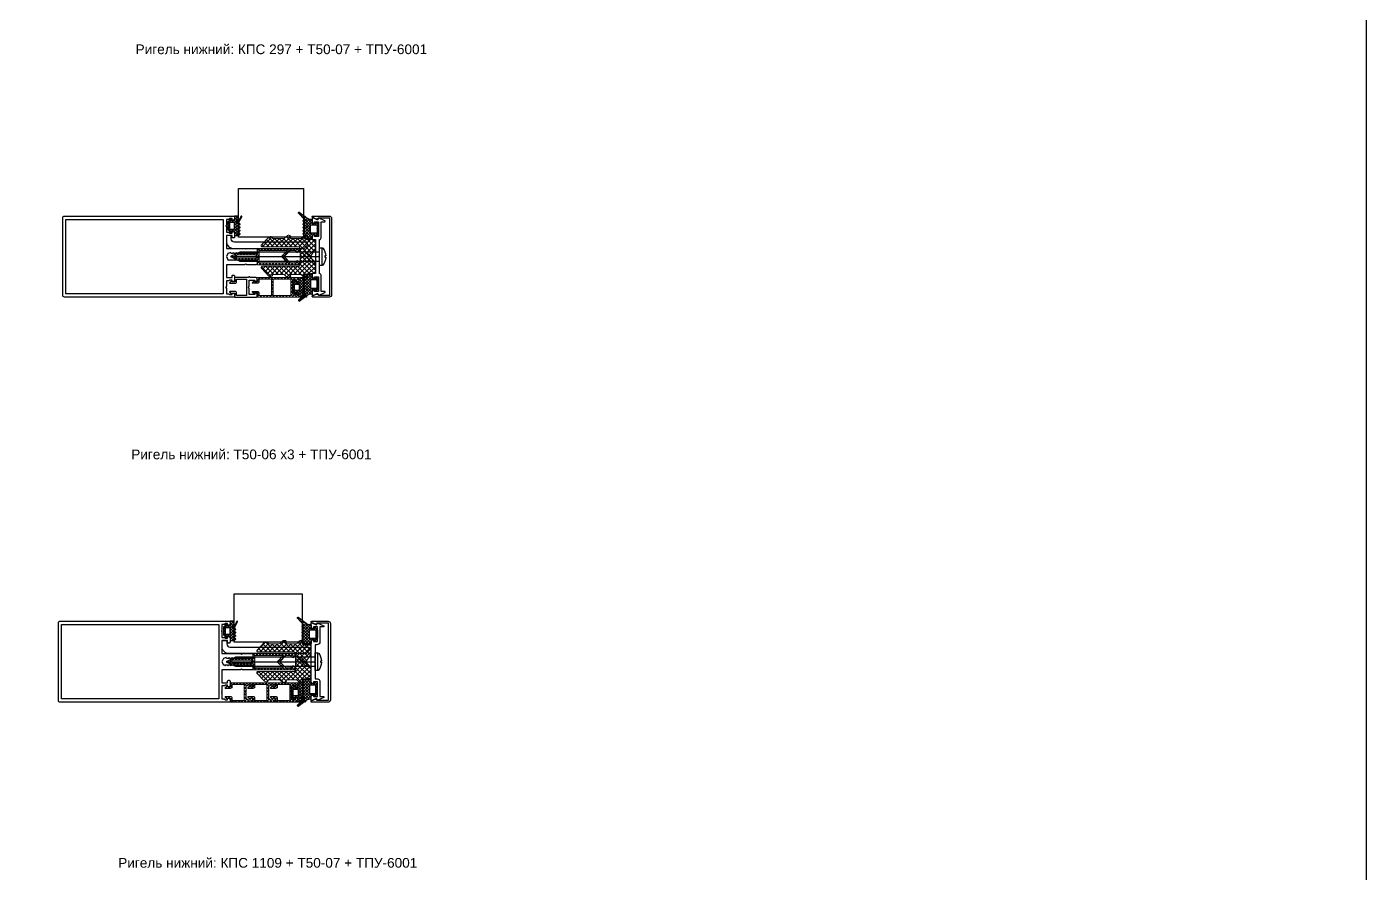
# Model space of a CAD drawing. Header units: millimetres. Extents: x 1744 to 18744, y -2272 to 2782.
# Drawn here: x 7977 to 8804, y -554 to -31 of the extents above; entities that cross this region are included whole.
import ezdxf

# ---------------------------------------------------------------- set-up
doc = ezdxf.new("R2010")
doc.units = ezdxf.units.MM
doc.layers.add('Steklopaket', color=5, linetype='Continuous')
doc.layers.add('подписи', color=7, linetype='Continuous')
doc.layers.add('Уплотнители', color=1, linetype='Continuous', lineweight=20)
doc.layers.add('Штриховка', color=1, linetype='Continuous', lineweight=5)
doc.styles.get("Standard").update_dxf_attribs({"font": 'arial.ttf'})

# ---------------------------------------------------------------- blocks, each defined once
blk = doc.blocks.new('КП45550')
at = {"color": 217, "true_color": 0x93278f}
blk.add_lwpolyline([(-5, 6.38, -0.198912), (-4.91, 6.59), (-4.5, 7), (-4.91, 7.41, -0.198912), (-5, 7.62), (-5, 19), (-13, 19), (-13, 15.5), (-12, 15.5, -0.414214), (-11.5, 15), (-11.5, 14.5, -0.414214), (-12, 14), (-14.43, 14, -0.116434), (-14.56, 14.03), (-15.33, 14.42, -0.284079), (-15.5, 14.69), (-15.5, 15.2, -0.414214), (-15.2, 15.5), (-14.5, 15.5), (-14.5, 17), (-14.91, 17.41, -0.198912), (-15, 17.62), (-15, 19), (-18.56, 19, -0.284079), (-18.83, 19.17), (-19, 19.5), (-19.17, 19.17, -0.284079), (-19.44, 19), (-23, 19), (-23, 17.62, -0.198912), (-23.09, 17.41), (-23.5, 17), (-23.5, 15.5), (-22.8, 15.5, -0.414214), (-22.5, 15.2), (-22.5, 14.69, -0.284079), (-22.67, 14.42), (-23.44, 14.03, -0.116434), (-23.57, 14), (-24.5, 14, -0.414214), (-25, 14.5), (-25, 119, -0.414214), (-24, 120), (24, 120, -0.414214), (25, 119), (25, 14.5, -0.414214), (24.5, 14), (23.57, 14, -0.116434), (23.44, 14.03), (22.67, 14.42, -0.284079), (22.5, 14.69), (22.5, 15.2, -0.414214), (22.8, 15.5), (23.5, 15.5), (23.5, 17), (23.09, 17.41, -0.198912), (23, 17.62), (23, 19), (19.44, 19, -0.284079), (19.17, 19.17), (19, 19.5), (18.83, 19.17, -0.284079), (18.56, 19), (15, 19), (15, 17.62, -0.198912), (14.91, 17.41), (14.5, 17), (14.5, 15.5), (15.2, 15.5, -0.414214), (15.5, 15.2), (15.5, 14.69, -0.284079), (15.33, 14.42), (14.56, 14.03, -0.116434), (14.43, 14), (12, 14, -0.414214), (11.5, 14.5), (11.5, 15, -0.414214), (12, 15.5), (13, 15.5), (13, 19), (5, 19), (5, 7.62, -0.198912), (4.91, 7.41), (4.5, 7), (4.91, 6.59, -0.198912), (5, 6.38), (5, 0.5, -0.414214), (4.5, 0), (3.12, 0, -0.198912), (2.91, 0.09), (2.09, 0.91, -0.198912), (2, 1.12), (2, 1.46, -0.284079), (2.17, 1.73), (2.5, 1.9), (2.17, 2.07, -0.284079), (2, 2.34), (2, 3.26, -0.284079), (2.17, 3.53), (2.5, 3.7), (2.17, 3.87, -0.284079), (2, 4.14), (2, 5.06, -0.284079), (2.17, 5.33), (2.5, 5.5), (2.17, 5.67, -0.284079), (2, 5.94), (2, 6.86, -0.284079), (2.17, 7.13), (2.5, 7.3), (2.17, 7.47, -0.284079), (2, 7.74), (2, 8.66, -0.284079), (2.17, 8.93), (2.5, 9.1), (2.17, 9.27, -0.284079), (2, 9.54), (2, 10.46, -0.284079), (2.17, 10.73), (2.5, 10.9), (2.17, 11.07, -0.284079), (2, 11.34), (2, 12.26, -0.284079), (2.17, 12.53), (2.5, 12.7), (2.17, 12.87, -0.284079), (2, 13.14), (2, 14.06, -0.284079), (2.17, 14.33), (2.5, 14.5), (2.17, 14.67, -0.284079), (2, 14.94), (2, 15.86, -0.284079), (2.17, 16.13), (2.5, 16.3), (2, 18), (0, 19), (-2, 18), (-2, 17.64, -0.284079), (-2.17, 17.37), (-2.5, 17.2), (-2.17, 17.03, -0.284079), (-2, 16.76), (-2, 15.84, -0.284079), (-2.17, 15.57), (-2.5, 15.4), (-2.17, 15.23, -0.284079), (-2, 14.96), (-2, 14.04, -0.284079), (-2.17, 13.77), (-2.5, 13.6), (-2.17, 13.43, -0.284079), (-2, 13.16), (-2, 12.24, -0.284079), (-2.17, 11.97), (-2.5, 11.8), (-2.17, 11.63, -0.284079), (-2, 11.36), (-2, 10.44, -0.284079), (-2.17, 10.17), (-2.5, 10), (-2.17, 9.83, -0.284079), (-2, 9.56), (-2, 8.64, -0.284079), (-2.17, 8.37), (-2.5, 8.2), (-2.17, 8.03, -0.284079), (-2, 7.76), (-2, 6.84, -0.284079), (-2.17, 6.57), (-2.5, 6.4), (-2.17, 6.23, -0.284079), (-2, 5.96), (-2, 5.04, -0.284079), (-2.17, 4.77), (-2.5, 4.6), (-2.17, 4.43, -0.284079), (-2, 4.16), (-2, 3.24, -0.284079), (-2.17, 2.97), (-2.5, 2.8), (-2.17, 2.63, -0.284079), (-2, 2.36), (-2, 1.12, -0.198912), (-2.09, 0.91), (-2.91, 0.09, -0.198912), (-3.12, 0), (-4.5, 0, -0.414214), (-5, 0.5)], format="xyb", close=True, dxfattribs=at)
blk.add_lwpolyline([(23, 21), (-23, 21), (-23, 118), (23, 118)], close=True, dxfattribs=at)
blk = doc.blocks.new('ТПУ-6001')
at = {"true_color": 0xafd9aa}
h = blk.add_hatch(dxfattribs=at)
h.set_pattern_fill('ANSI37', color=9, scale=10, angle=180, style=0)
h.set_pattern_definition([(225, (-3851.2058, 2316.4733), (0.88388348, -0.88388348), []), (315, (-3851.2058, 2316.4733), (0.88388348, 0.88388348), [])])
edge = h.paths.add_edge_path(flags=16)
edge.add_line((1.75, -1), (-1.75, -1))
edge.add_arc((-1.75, -1.25), 0.25, 90, 180)
edge.add_line((-2, -1.25), (-2, -3.75))
edge.add_arc((-1.75, -3.75), 0.25, 180, 270)
edge.add_line((-1.75, -4), (1.75, -4))
edge.add_arc((1.75, -3.75), 0.25, 270, 360)
edge.add_line((2, -3.75), (2, -1.25))
edge.add_arc((1.75, -1.25), 0.25, 0, 90)
edge = h.paths.add_edge_path()
edge.add_line((2.37, -5.66), (4.04, -6.57))
edge.add_arc((4.16, -6.35), 0.25, 241.51963, 270)
edge.add_line((4.16, -6.6), (5.75, -6.6))
edge.add_arc((5.75, -6.35), 0.25, 270, 360)
edge.add_line((6, -6.35), (6, -4.25))
edge.add_arc((5.75, -4.25), 0.25, 0, 90)
edge.add_line((5.75, -4), (3.25, -4))
edge.add_arc((3.25, -3.75), 0.25, 180, 270, ccw=False)
edge.add_line((3, -3.75), (3, -2.25))
edge.add_arc((3.25, -2.25), 0.25, 90, 180, ccw=False)
edge.add_line((3.25, -2), (3.9, -2))
edge.add_arc((3.9, -1.75), 0.25, 270, 405.06464)
edge.add_line((4.08, -1.57), (2.57, -0.07))
edge.add_arc((2.4, -0.25), 0.25, 45.06464, 90)
edge.add_line((2.4, 0), (-2.4, 0))
edge.add_arc((-2.4, -0.25), 0.25, 90, 134.93536)
edge.add_line((-2.57, -0.07), (-4.08, -1.57))
edge.add_arc((-3.9, -1.75), 0.25, 134.93536, 270)
edge.add_line((-3.9, -2), (-3.25, -2))
edge.add_arc((-3.25, -2.25), 0.25, 0, 90, ccw=False)
edge.add_line((-3, -2.25), (-3, -3.75))
edge.add_arc((-3.25, -3.75), 0.25, -90, 0, ccw=False)
edge.add_line((-3.25, -4), (-5.75, -4))
edge.add_arc((-5.75, -4.25), 0.25, 90, 180)
edge.add_line((-6, -4.25), (-6, -6.5))
edge.add_arc((-5.75, -6.5), 0.25, 180, 225)
edge.add_line((-5.93, -6.67), (-5.18, -7.42))
edge.add_arc((-5, -7.25), 0.25, 225, 315)
edge.add_line((-4.82, -7.42), (-4.18, -6.78))
edge.add_arc((-4, -6.95), 0.25, 45, 135, ccw=False)
edge.add_line((-3.82, -6.78), (-3.18, -7.42))
edge.add_arc((-3, -7.25), 0.25, 225, 315)
edge.add_line((-2.82, -7.42), (-2.18, -6.78))
edge.add_arc((-2, -6.95), 0.25, 45, 135, ccw=False)
edge.add_line((-1.82, -6.78), (-1.18, -7.42))
edge.add_arc((-1, -7.25), 0.25, 225, 315)
edge.add_line((-0.82, -7.42), (-0.18, -6.78))
edge.add_arc((0, -6.95), 0.25, 45, 135, ccw=False)
edge.add_line((0.18, -6.78), (0.82, -7.42))
edge.add_arc((1, -7.25), 0.25, 225, 315)
edge.add_line((1.18, -7.42), (1.87, -6.73))
edge.add_arc((2.04, -6.91), 0.25, 61.51963, 135, ccw=False)
edge.add_line((2.16, -6.69), (5.63, -8.57))
edge.add_arc((5.75, -8.35), 0.25, 241.51963, 421.51963)
edge.add_line((5.87, -8.13), (2.13, -6.1))
edge.add_arc((2.25, -5.88), 0.25, 61.51963, 241.51963, ccw=False)
at = {"color": 9, "true_color": 0xafd9aa}
for points in [[(2.37, -5.66), (4.04, -6.57, 0.124913), (4.16, -6.6), (5.75, -6.6, 0.414214), (6, -6.35), (6, -4.25, 0.414214), (5.75, -4), (3.25, -4, -0.414214), (3, -3.75), (3, -2.25, -0.414214), (3.25, -2), (3.9, -2, 0.668587), (4.08, -1.57), (2.57, -0.07, 0.198619), (2.4, 0), (-2.4, 0, 0.198619), (-2.57, -0.07), (-4.08, -1.57, 0.668587), (-3.9, -2), (-3.25, -2, -0.414214), (-3, -2.25), (-3, -3.75, -0.414214), (-3.25, -4), (-5.75, -4, 0.414214), (-6, -4.25), (-6, -6.5, 0.198912), (-5.93, -6.67), (-5.18, -7.42, 0.414214), (-4.82, -7.42), (-4.18, -6.78, -0.414214), (-3.82, -6.78), (-3.18, -7.42, 0.414214), (-2.82, -7.42), (-2.18, -6.78, -0.414214), (-1.82, -6.78), (-1.18, -7.42, 0.414214), (-0.82, -7.42), (-0.18, -6.78, -0.414214), (0.18, -6.78), (0.82, -7.42, 0.414214), (1.18, -7.42), (1.87, -6.73, -0.332076), (2.16, -6.69), (5.63, -8.57, 1), (5.87, -8.13), (2.13, -6.1, -1)], [(1.75, -1), (-1.75, -1, 0.414214), (-2, -1.25), (-2, -3.75, 0.414214), (-1.75, -4), (1.75, -4, 0.414214), (2, -3.75), (2, -1.25, 0.414214)]]:
    blk.add_lwpolyline(points, format="xyb", close=True, dxfattribs=at)
blk = doc.blocks.new('КПС 917')
blk.add_lwpolyline([(10.5, 1.08), (0.62, 1.08, 0.198912), (0.41, 0.99), (0, 0.58), (-0.41, 0.99, 0.198912), (-0.62, 1.08), (-10.5, 1.08, 0.414214), (-11.5, 2.08), (-21.5, 2.08), (-21.5, 4.28, 0.414214), (-21.8, 4.58), (-21.83, 4.58, 0.291473), (-22.1, 4.41), (-23.77, 0.83, 0.414214), (-23.63, 0.43), (-22.87, 0.08, -0.414214), (-22.73, -0.32), (-23.97, -2.99, 0.548619), (-23.7, -3.42), (-21.57, -3.42, 0.116434), (-21.44, -3.39), (-20.67, -3, 0.284079), (-20.5, -2.73), (-20.5, -2.22, 0.414214), (-20.8, -1.92), (-21.5, -1.92), (-21.5, 0.58), (-12.5, 0.58), (-12.5, -1.92), (-13.2, -1.92, 0.414214), (-13.5, -2.22), (-13.5, -2.73, 0.284079), (-13.33, -3), (-12.56, -3.39, 0.116434), (-12.43, -3.42), (-11, -3.42, 0.414214), (-10.5, -2.92), (-10.5, -1.42), (10.5, -1.42), (10.5, -2.92, 0.414214), (11, -3.42), (12.43, -3.42, 0.116434), (12.56, -3.39), (13.33, -3, 0.284079), (13.5, -2.73), (13.5, -2.22, 0.414214), (13.2, -1.92), (12.5, -1.92), (12.5, 0.58), (21.5, 0.58), (21.5, -1.92), (20.8, -1.92, 0.414214), (20.5, -2.22), (20.5, -2.73, 0.284079), (20.67, -3), (21.44, -3.39, 0.116434), (21.57, -3.42), (23.7, -3.42, 0.548619), (23.97, -2.99), (22.73, -0.32, -0.414214), (22.87, 0.08), (23.63, 0.43, 0.414214), (23.77, 0.83), (22.1, 4.41, 0.291473), (21.83, 4.58), (21.8, 4.58, 0.414214), (21.5, 4.28), (21.5, 2.08), (11.5, 2.08, 0.414214)], format="xyb", close=True)
blk = doc.blocks.new('ТПУ-007ММ')
at = {"true_color": 0xafd9aa}
h = blk.add_hatch(dxfattribs=at)
h.set_pattern_fill('ANSI37', color=9, scale=10, angle=180, style=0)
h.set_pattern_definition([(225, (-3851.0623, 2334.4012), (0.88388348, -0.88388348), []), (315, (-3851.0623, 2334.4012), (0.88388348, 0.88388348), [])])
edge = h.paths.add_edge_path(flags=16)
edge.add_line((2.1, -1), (-2.1, -1))
edge.add_arc((-2.1, -1.5), 0.5, 90, 180)
edge.add_line((-2.6, -1.5), (-2.6, -4.5))
edge.add_arc((-2.1, -4.5), 0.5, 180, 270)
edge.add_line((-2.1, -5), (2.1, -5))
edge.add_arc((2.1, -4.5), 0.5, 270, 360)
edge.add_line((2.6, -4.5), (2.6, -1.5))
edge.add_arc((2.1, -1.5), 0.5, 0, 90)
edge = h.paths.add_edge_path()
edge.add_arc((-3.85, -2.25), 0.25, 0, 90, ccw=False)
edge.add_line((-3.6, -2.25), (-3.6, -3.75))
edge.add_arc((-3.85, -3.75), 0.25, -90, 0, ccw=False)
edge.add_line((-3.85, -4), (-5.75, -4))
edge.add_arc((-5.75, -4.25), 0.25, 90, 180)
edge.add_line((-6, -4.25), (-6, -8.62))
edge.add_arc((-5.8, -8.62), 0.2, 180, 225)
edge.add_line((-5.94, -8.76), (-5.18, -9.53))
edge.add_arc((-5, -9.35), 0.25, 225, 315)
edge.add_line((-4.82, -9.53), (-4.18, -8.88))
edge.add_arc((-4, -9.06), 0.25, 45, 135, ccw=False)
edge.add_line((-3.82, -8.88), (-3.18, -9.53))
edge.add_arc((-3, -9.35), 0.25, 225, 315)
edge.add_line((-2.82, -9.53), (-2.18, -8.88))
edge.add_arc((-2, -9.06), 0.25, 45, 135, ccw=False)
edge.add_line((-1.82, -8.88), (-1.18, -9.53))
edge.add_arc((-1, -9.35), 0.25, 225, 315)
edge.add_line((-0.82, -9.53), (-0.18, -8.88))
edge.add_arc((0, -9.06), 0.25, 45, 135, ccw=False)
edge.add_line((0.18, -8.88), (0.82, -9.53))
edge.add_arc((1, -9.35), 0.25, 225, 315)
edge.add_line((1.18, -9.53), (1.82, -8.88))
edge.add_arc((2, -9.06), 0.25, 45, 135, ccw=False)
edge.add_line((2.18, -8.88), (2.82, -9.53))
edge.add_arc((3, -9.35), 0.25, 225, 315)
edge.add_line((3.18, -9.53), (3.82, -8.88))
edge.add_arc((4, -9.06), 0.25, 45, 135, ccw=False)
edge.add_line((4.18, -8.88), (4.82, -9.53))
edge.add_arc((5, -9.35), 0.25, 225, 315)
edge.add_line((5.18, -9.53), (5.82, -8.88))
edge.add_arc((6, -9.06), 0.25, 45, 135, ccw=False)
edge.add_line((6.18, -8.88), (9.82, -12.42))
edge.add_arc((10, -12.25), 0.25, 225, 315)
edge.add_line((10.18, -12.42), (10.39, -12.21))
edge.add_arc((10.21, -12.04), 0.25, 315, 380.22486)
edge.add_line((10.44, -11.95), (6.8, -7.06))
edge.add_arc((10, -4.67), 4, 180, 216.76049, ccw=False)
edge.add_line((6, -4.67), (6, -4.3))
edge.add_arc((5.7, -4.3), 0.3, 360, 450)
edge.add_line((5.7, -4), (3.85, -4))
edge.add_arc((3.85, -3.75), 0.25, 180, 270, ccw=False)
edge.add_line((3.6, -3.75), (3.6, -2.25))
edge.add_arc((3.85, -2.25), 0.25, 90, 180, ccw=False)
edge.add_line((3.85, -2), (4.1, -2))
edge.add_arc((4.1, -1.75), 0.25, 270, 405.06464)
edge.add_line((4.28, -1.57), (2.57, -0.07))
edge.add_arc((2.4, -0.25), 0.25, 45.06464, 90)
edge.add_line((2.4, 0), (-2.4, 0))
edge.add_arc((-2.4, -0.25), 0.25, 90, 134.93536)
edge.add_line((-2.57, -0.07), (-4.28, -1.57))
edge.add_arc((-4.1, -1.75), 0.25, 134.93536, 270)
edge.add_line((-4.1, -2), (-3.85, -2))
at = {"color": 9, "true_color": 0xafd9aa}
for points in [[(-3.85, -2, -0.414214), (-3.6, -2.25), (-3.6, -3.75, -0.414214), (-3.85, -4), (-5.75, -4, 0.414214), (-6, -4.25), (-6, -8.62, 0.198912), (-5.94, -8.76), (-5.18, -9.53, 0.414214), (-4.82, -9.53), (-4.18, -8.88, -0.414214), (-3.82, -8.88), (-3.18, -9.53, 0.414214), (-2.82, -9.53), (-2.18, -8.88, -0.414214), (-1.82, -8.88), (-1.18, -9.53, 0.414214), (-0.82, -9.53), (-0.18, -8.88, -0.414214), (0.18, -8.88), (0.82, -9.53, 0.414214), (1.18, -9.53), (1.82, -8.88, -0.414214), (2.18, -8.88), (2.82, -9.53, 0.414214), (3.18, -9.53), (3.82, -8.88, -0.414214), (4.18, -8.88), (4.82, -9.53, 0.414214), (5.18, -9.53), (5.82, -8.88, -0.414214), (6.18, -8.88), (9.82, -12.42, 0.414214), (10.18, -12.42), (10.39, -12.21, 0.292538), (10.44, -11.95), (6.8, -7.06, -0.161788), (6, -4.67), (6, -4.3, 0.414214), (5.7, -4), (3.85, -4, -0.414214), (3.6, -3.75), (3.6, -2.25, -0.414214), (3.85, -2), (4.1, -2, 0.668587), (4.28, -1.57), (2.57, -0.07, 0.198619), (2.4, 0), (-2.4, 0, 0.198619), (-2.57, -0.07), (-4.28, -1.57, 0.668587), (-4.1, -2)], [(2.1, -1), (-2.1, -1, 0.414214), (-2.6, -1.5), (-2.6, -4.5, 0.414214), (-2.1, -5), (2.1, -5, 0.414214), (2.6, -4.5), (2.6, -1.5, 0.414214)]]:
    blk.add_lwpolyline(points, format="xyb", close=True, dxfattribs=at)
blk = doc.blocks.new('КП45309')
at = {"color": 0}
blk.add_lwpolyline([(-23.5, 2.52), (23.5, 2.52, -0.414214), (25, 1.02), (25, -9.08, -0.802585), (24.24, -9.24), (23.17, -6.95, -0.401559), (23.48, -6.03, 0.279739), (23.8, -5.5), (23.8, 1.32), (-23.8, 1.32), (-23.8, -5.5, 0.279739), (-23.48, -6.03, -0.401559), (-23.17, -6.95), (-24.24, -9.24, -0.802585), (-25, -9.08), (-25, 1.02, -0.414214)], format="xyb", close=True, dxfattribs=at)
blk = doc.blocks.new('ВС 5.5х55 А2 DIN7981')
for p, q in [((0, 0), (0, -55)), ((-5.4, -56.69), (5.4, -56.69))]:
    blk.add_line(p, q)
for points in [[(2.75, -55), (2.75, -5.9), (0, 0), (-2.75, -5.9), (-2.75, -55)], [(-2.75, -51.67), (2.75, -46.17), (2.75, -43.88), (-2.75, -49.38)]]:
    blk.add_lwpolyline(points, close=True)
blk.add_lwpolyline([(-0.39, -58.94, -0.161849), (-5.22, -57.08, -0.223888), (-5.4, -56.69), (-5.4, -55), (5.4, -55), (5.4, -56.69, -0.223888), (5.22, -57.08, -0.161849), (0.39, -58.94), (0.39, -58.24), (-0.39, -58.24)], format="xyb", close=True)
blk = doc.blocks.new('Т50-02')
at = {"layer": 'Штриховка', "lineweight": 5}
h = blk.add_hatch(dxfattribs=at)
h.set_pattern_fill('ANSI37', color=256, scale=11.2, angle=90, style=0)
h.set_pattern_definition([(135, (-7168.1142, 4009.3535), (-0.9899495, -0.9899495), []), (225, (-7168.1142, 4009.3535), (0.9899495, -0.9899495), [])])
h.paths.add_polyline_path([(-13.2, -0.7), (-12.5, 0), (-13.2, 0.7), (-13.2, 3.8), (-30.8, 3.8), (-27, 0), (-30.8, -3.8), (-13.2, -3.8)], flags=16)
edge = h.paths.add_edge_path()
edge.add_line((-12, -4.7), (-12, -2.25))
edge.add_arc((-11.75, -2.25), 0.25, 90, 180, ccw=False)
edge.add_line((-11.75, -2), (-5.2, -2))
edge.add_arc((-5, -1.85), 0.25, 216.8699, 323.1301)
edge.add_line((-4.8, -2), (0, -2))
edge.add_arc((0, 0), 2, 270, 450)
edge.add_line((0, 2), (-4.8, 2))
edge.add_arc((-5, 1.85), 0.25, 36.8699, 143.1301)
edge.add_line((-5.2, 2), (-11.75, 2))
edge.add_arc((-11.75, 2.25), 0.25, 180, 270, ccw=False)
edge.add_line((-12, 2.25), (-12, 4.7))
edge.add_arc((-12.3, 4.7), 0.3, 0, 90)
edge.add_line((-12.3, 5), (-37.7, 5))
edge.add_arc((-37.7, 4.7), 0.3, 90, 180)
edge.add_line((-38, 4.7), (-38, 3.75))
edge.add_arc((-36.75, 3.75), 1.25, 180, 350.7182)
edge.add_arc((-35.22, 3.5), 0.3, 90, 170.7182, ccw=False)
edge.add_line((-35.22, 3.8), (-32.5, 3.8))
edge.add_line((-32.5, 3.8), (-28.7, 0))
edge.add_line((-28.7, 0), (-32.5, -3.8))
edge.add_line((-32.5, -3.8), (-35.22, -3.8))
edge.add_arc((-35.22, -3.5), 0.3, 189.2818, 270, ccw=False)
edge.add_arc((-36.75, -3.75), 1.25, 9.2818, 180)
edge.add_line((-38, -3.75), (-38, -4.7))
edge.add_arc((-37.7, -4.7), 0.3, 180, 270)
edge.add_line((-37.7, -5), (-12.3, -5))
edge.add_arc((-12.3, -4.7), 0.3, 270, 360)
edge = h.paths.add_edge_path(flags=16)
edge.add_line((-11, 0), (-12, -1))
edge.add_line((-12, -1), (0, -1))
edge.add_arc((0, 0), 1, 270, 450)
edge.add_line((0, 1), (-12, 1))
edge.add_line((-12, 1), (-11, 0))
at = {"layer": 'Уплотнители'}
for points in [[(-12, -4.7), (-12, -2.25, -0.414214), (-11.75, -2), (-5.2, -2, 0.5), (-4.8, -2), (0, -2, 1), (0, 2), (-4.8, 2, 0.5), (-5.2, 2), (-11.75, 2, -0.414214), (-12, 2.25), (-12, 4.7, 0.414214), (-12.3, 5), (-37.7, 5, 0.414214), (-38, 4.7), (-38, 3.75, 0.922113), (-35.52, 3.55, -0.367523), (-35.22, 3.8), (-32.5, 3.8), (-28.7, 0), (-32.5, -3.8), (-35.22, -3.8, -0.367523), (-35.52, -3.55, 0.922113), (-38, -3.75), (-38, -4.7, 0.414214), (-37.7, -5), (-12.3, -5, 0.414214)], [(-11, 0), (-12, -1), (0, -1, 1), (0, 1), (-12, 1), (-11, 0)]]:
    blk.add_lwpolyline(points, format="xyb", close=True, dxfattribs=at)
blk.add_lwpolyline([(-13.2, -0.7), (-12.5, 0), (-13.2, 0.7), (-13.2, 3.8), (-30.8, 3.8), (-27, 0), (-30.8, -3.8), (-13.2, -3.8)], close=True, dxfattribs=at)
blk = doc.blocks.new('Adifoam 530.120')
at = {"layer": 'Штриховка', "lineweight": 5}
h = blk.add_hatch(dxfattribs=at)
h.set_pattern_fill('ANSI37', color=256, scale=16, style=0)
h.set_pattern_definition([(45, (-11689.9974, 3718.6571), (-1.41421356, 1.41421356), []), (135, (-11689.9974, 3718.6571), (-1.41421356, -1.41421356), [])])
h.paths.add_polyline_path([(-6.69, 0, -0.118476), (-6.86, -0.7), (-9.17, -4.23, 0.146126), (-9.5, -5.32), (-9.5, -9.2), (-9.5, -9.45, 0.414214), (-8.5, -10.45), (-6.41, -10.45), (-4.5, -10.55, -0.590779), (-4.19, -11.18), (-4.38, -11.44, 0.668179), (-3.67, -13.15), (-3.1, -13.15, 0.198912), (-2.4, -12.86), (-1.08, -11.54, -0.198912), (-0.02, -11.1), (5.51, -11.1, -0.668179), (5.8, -11.78, 0.52914), (6.73, -13.15), (7.29, -13.15, 0.198912), (8, -12.86), (9.32, -11.54, -0.198912), (10.38, -11.1), (16.58, -11.1, -0.501863), (16.96, -11.61, 0.342328), (17.92, -12.35), (18.49, -12.35, 0.212691), (19.23, -12.02), (23.82, -7.18, 0.185206), (24, -6.71, 0.418456), (23.3, -6), (1, -6, -0.414214), (0, -5), (0, 0)])
h.paths.add_polyline_path([(-6.41, 10.45), (-8.5, 10.45, 0.414214), (-9.5, 9.45), (-9.5, 9.2), (-9.5, 5.32, 0.146126), (-9.17, 4.23), (-6.86, 0.7, -0.118476), (-6.69, 0), (0, 0), (0, 5, -0.414214), (1, 6), (23.3, 6, 0.414214), (24, 6.7, 0.202658), (23.79, 7.21), (19.19, 12.06, 0.198912), (18.49, 12.35), (17.91, 12.35, 0.339591), (16.96, 11.61, -0.501863), (16.58, 11.1), (10.38, 11.1, -0.198912), (9.32, 11.54), (8, 12.86, 0.198912), (7.29, 13.15), (6.73, 13.15, 0.52914), (5.8, 11.78, -0.668179), (5.51, 11.1), (-0.02, 11.1, -0.198912), (-1.08, 11.54), (-2.4, 12.86, 0.198912), (-3.1, 13.15), (-3.67, 13.15, 0.668179), (-4.38, 11.44), (-4.19, 11.18, -0.590779), (-4.5, 10.55)])
at = {"layer": 'Уплотнители'}
blk.add_lwpolyline([(24, -6.71, -0.198912), (23.79, -7.21), (19.19, -12.06, -0.198912), (18.49, -12.35), (17.92, -12.35, -0.342328), (16.96, -11.61, 0.501863), (16.58, -11.1), (10.38, -11.1, 0.198912), (9.32, -11.54), (8, -12.86, -0.198912), (7.29, -13.15), (6.73, -13.15, -0.52914), (5.8, -11.78, 0.668179), (5.51, -11.1), (-0.02, -11.1, 0.198912), (-1.08, -11.54), (-2.4, -12.86, -0.198912), (-3.1, -13.15), (-3.67, -13.15, -0.668179), (-4.38, -11.44), (-4.19, -11.18, 0.590779), (-4.5, -10.55), (-6.41, -10.45), (-8.5, -10.45, -0.414214), (-9.5, -9.45), (-9.5, -9.2), (-9.5, -5.32, -0.146126), (-9.17, -4.23), (-6.86, -0.7, 0.240325), (-6.86, 0.7), (-9.17, 4.23, -0.146126), (-9.5, 5.32), (-9.5, 9.2), (-9.5, 9.45, -0.414214), (-8.5, 10.45), (-6.41, 10.45), (-4.5, 10.55, 0.590779), (-4.19, 11.18), (-4.38, 11.44, -0.668179), (-3.67, 13.15), (-3.1, 13.15, -0.198912), (-2.4, 12.86), (-1.08, 11.54, 0.198912), (-0.02, 11.1), (5.51, 11.1, 0.668179), (5.8, 11.78, -0.52914), (6.73, 13.15), (7.29, 13.15, -0.198912), (8, 12.86), (9.32, 11.54, 0.198912), (10.38, 11.1), (16.58, 11.1, 0.501863), (16.96, 11.61, -0.342328), (17.92, 12.35), (18.49, 12.35, -0.198912), (19.19, 12.06), (23.79, 7.21, -0.198912), (24, 6.71), (24, 6.7, -0.414214), (23.3, 6), (1, 6, 0.414214), (0, 5), (0, 0), (0, -5, 0.414214), (1, -6), (23.3, -6, -0.414214), (24, -6.7)], format="xyb", dxfattribs=at)
blk = doc.blocks.new('КПС 030')
at = {"color": 0}
blk.add_lwpolyline([(1, 0, -0.414214), (1.5, -0.5), (1.5, -3.5, -0.414214), (-3, -8), (-46.29, -8, -0.198912), (-46.65, -7.85), (-48.35, -6.15, -0.198912), (-48.5, -5.79), (-48.5, -4.5, -0.414214), (-48, -4), (-3.5, -4, 0.414214), (-1.5, -2), (-1.5, -0.5, -0.414214), (-1, 0)], format="xyb", close=True, dxfattribs=at)
blk = doc.blocks.new('КПС 297')
blk.add_lwpolyline([(6.09, 0.96, 0.198912), (6, 0.75), (6, -7.2, -0.414214), (5.7, -7.5), (5.1, -7.5, -0.414214), (4.8, -7.2), (3.5, -7.2), (3.5, -8.99, 0.198912), (3.59, -9.2), (3.71, -9.33, -0.414214), (3.71, -9.75), (3.06, -10.4, -0.668179), (2.5, -10.17), (2.5, -7.2, -0.414214), (3.5, -6.2), (5, -6.2), (5, 0), (-5, 0), (-5, -6.2), (-3.5, -6.2, -0.414214), (-2.5, -7.2), (-2.5, -10.17, -0.668179), (-3.06, -10.4), (-3.71, -9.75, -0.414214), (-3.71, -9.33), (-3.59, -9.2, 0.198912), (-3.5, -8.99), (-3.5, -7.2), (-4.8, -7.2, -0.414214), (-5.1, -7.5), (-5.7, -7.5, -0.414214), (-6, -7.2), (-6, 6, -0.414214), (-5.5, 6.5), (-4.57, 6.5, -0.116434), (-4.44, 6.47), (-3.67, 6.08, -0.284079), (-3.5, 5.81), (-3.5, 5.3, -0.414214), (-3.8, 5), (-4.5, 5), (-4.5, 1.5), (-0.62, 1.5, -0.198912), (-0.41, 1.41), (0, 1), (0.41, 1.41, -0.198912), (0.62, 1.5), (4.5, 1.5), (4.5, 5), (3.8, 5, -0.414214), (3.5, 5.3), (3.5, 5.81, -0.284079), (3.67, 6.08), (4.44, 6.47, -0.116434), (4.57, 6.5), (5.5, 6.5, -0.414214), (6, 6), (6, 2.25, 0.198912), (6.09, 2.04), (6.41, 1.71, -0.414214), (6.41, 1.29)], format="xyb", close=True)
blk = doc.blocks.new('Т50-07')
at = {"layer": 'Штриховка', "lineweight": 5}
h = blk.add_hatch(dxfattribs=at)
h.set_pattern_fill('ANSI37', color=256, scale=11.2, angle=90, style=0)
h.set_pattern_definition([(135, (-11406.9071, 3792.9893), (-0.9899495, -0.9899495), []), (225, (-11406.9071, 3792.9893), (0.9899495, -0.9899495), [])])
h.paths.add_polyline_path([(1.2, 5), (1.2, -5), (12, -5), (12, 5)], flags=16)
edge = h.paths.add_edge_path()
edge.add_line((0, 5), (-7.5, 5))
edge.add_line((-7.5, 5), (-7.5, 3.5))
edge.add_arc((-8.5, 3.5), 1, -90, 0, ccw=False)
edge.add_line((-8.5, 2.5), (-11.48, 2.5))
edge.add_arc((-11.48, 2.82), 0.317, 135, 270, ccw=False)
edge.add_line((-11.71, 3.04), (-11.04, 3.71))
edge.add_arc((-10.82, 3.5), 0.3, 45, 135, ccw=False)
edge.add_line((-10.61, 3.71), (-10.4, 3.5))
edge.add_line((-10.4, 3.5), (-8.5, 3.5))
edge.add_line((-8.5, 3.5), (-8.5, 4.8))
edge.add_arc((-8.5, 5.1), 0.3, 180, 270, ccw=False)
edge.add_line((-8.8, 5.1), (-8.8, 5.7))
edge.add_arc((-8.5, 5.7), 0.3, 90, 180, ccw=False)
edge.add_line((-8.5, 6), (16.7, 6))
edge.add_arc((16.7, 5.5), 0.5, 0, 90, ccw=False)
edge.add_line((17.2, 5.5), (17.2, 4.57))
edge.add_arc((16.9, 4.57), 0.3, -26.56505, 0, ccw=False)
edge.add_line((17.17, 4.44), (16.78, 3.67))
edge.add_arc((16.51, 3.8), 0.3, 270, 333.43495, ccw=False)
edge.add_line((16.51, 3.5), (16, 3.5))
edge.add_arc((16, 3.8), 0.3, 180, 270, ccw=False)
edge.add_line((15.7, 3.8), (15.7, 4.5))
edge.add_line((15.7, 4.5), (14.2, 4.5))
edge.add_line((14.2, 4.5), (13.79, 4.09))
edge.add_arc((13.58, 4.3), 0.3, 270, 315, ccw=False)
edge.add_line((13.58, 4), (13.2, 4))
edge.add_line((13.2, 4), (13.2, 0.62))
edge.add_arc((12.9, 0.62), 0.3, -45, 0, ccw=False)
edge.add_line((13.11, 0.41), (12.7, 0))
edge.add_line((12.7, 0), (13.11, -0.41))
edge.add_arc((12.9, -0.62), 0.3, 0, 45, ccw=False)
edge.add_line((13.2, -0.62), (13.2, -4))
edge.add_line((13.2, -4), (13.58, -4))
edge.add_arc((13.58, -4.3), 0.3, 45, 90, ccw=False)
edge.add_line((13.79, -4.09), (14.2, -4.5))
edge.add_line((14.2, -4.5), (15.7, -4.5))
edge.add_line((15.7, -4.5), (15.7, -3.8))
edge.add_arc((16, -3.8), 0.3, 90, 180, ccw=False)
edge.add_line((16, -3.5), (16.51, -3.5))
edge.add_arc((16.51, -3.8), 0.3, 26.56505, 90, ccw=False)
edge.add_line((16.78, -3.67), (17.17, -4.44))
edge.add_arc((16.9, -4.57), 0.3, 0, 26.56505, ccw=False)
edge.add_line((17.2, -4.57), (17.2, -5.5))
edge.add_arc((16.7, -5.5), 0.5, -90, 0, ccw=False)
edge.add_line((16.7, -6), (-8.5, -6))
edge.add_arc((-8.5, -5.7), 0.3, 180, 270, ccw=False)
edge.add_line((-8.8, -5.7), (-8.8, -5.1))
edge.add_arc((-8.5, -5.1), 0.3, 90, 180, ccw=False)
edge.add_line((-8.5, -4.8), (-8.5, -3.5))
edge.add_line((-8.5, -3.5), (-10.4, -3.5))
edge.add_line((-10.4, -3.5), (-10.61, -3.71))
edge.add_arc((-10.82, -3.5), 0.3, 225, 315, ccw=False)
edge.add_line((-11.04, -3.71), (-11.71, -3.04))
edge.add_arc((-11.48, -2.82), 0.317, 90, 225, ccw=False)
edge.add_line((-11.48, -2.5), (-8.5, -2.5))
edge.add_arc((-8.5, -3.5), 1, 0, 90, ccw=False)
edge.add_line((-7.5, -3.5), (-7.5, -5))
edge.add_line((-7.5, -5), (0, -5))
edge.add_line((0, -5), (0, 5))
at = {"layer": 'Уплотнители'}
blk.add_lwpolyline([(0, 5), (-7.5, 5), (-7.5, 3.5, -0.414214), (-8.5, 2.5), (-11.48, 2.5, -0.668179), (-11.71, 3.04), (-11.04, 3.71, -0.414214), (-10.61, 3.71), (-10.4, 3.5), (-8.5, 3.5), (-8.5, 4.8, -0.414214), (-8.8, 5.1), (-8.8, 5.7, -0.414214), (-8.5, 6), (16.7, 6, -0.414214), (17.2, 5.5), (17.2, 4.57, -0.116434), (17.17, 4.44), (16.78, 3.67, -0.284079), (16.51, 3.5), (16, 3.5, -0.414214), (15.7, 3.8), (15.7, 4.5), (14.2, 4.5), (13.79, 4.09, -0.198912), (13.58, 4), (13.2, 4), (13.2, 0.62, -0.198912), (13.11, 0.41), (12.7, 0), (13.11, -0.41, -0.198912), (13.2, -0.62), (13.2, -4), (13.58, -4, -0.198912), (13.79, -4.09), (14.2, -4.5), (15.7, -4.5), (15.7, -3.8, -0.414214), (16, -3.5), (16.51, -3.5, -0.284079), (16.78, -3.67), (17.17, -4.44, -0.116434), (17.2, -4.57), (17.2, -5.5, -0.414214), (16.7, -6), (-8.5, -6, -0.414214), (-8.8, -5.7), (-8.8, -5.1, -0.414214), (-8.5, -4.8), (-8.5, -3.5), (-10.4, -3.5), (-10.61, -3.71, -0.414214), (-11.04, -3.71), (-11.71, -3.04, -0.668179), (-11.48, -2.5), (-8.5, -2.5, -0.414214), (-7.5, -3.5), (-7.5, -5), (0, -5)], format="xyb", close=True, dxfattribs=at)
blk.add_lwpolyline([(1.2, 5), (1.2, -5), (12, -5), (12, 5)], close=True, dxfattribs=at)
blk = doc.blocks.new('КП45313-2')
blk.add_lwpolyline([(-12.43, -2.6, -0.116434), (-12.56, -2.57), (-13.33, -2.18, -0.284079), (-13.5, -1.92), (-13.5, -1.4, -0.414214), (-13.2, -1.1), (-12.5, -1.1), (-12.5, 1.4), (-21.5, 1.4), (-21.5, -1.1), (-20.8, -1.1, -0.414214), (-20.5, -1.4), (-20.5, -1.92, -0.284079), (-20.67, -2.18), (-21.44, -2.57, -0.116434), (-21.57, -2.6), (-23.7, -2.6, -0.548619), (-23.97, -2.17), (-22.73, 0.5, 0.414214), (-22.87, 0.89), (-23.63, 1.25, -0.414214), (-23.77, 1.64), (-22.1, 5.23, -0.291473), (-21.83, 5.4), (-21.8, 5.4, -0.414214), (-21.5, 5.1), (-21.5, 2.9), (-12.5, 2.9, -0.414214), (-10.5, 0.9), (-10.5, -0.1), (-0.44, -0.1, -0.284079), (-0.17, -0.27), (0, -0.6), (0.17, -0.27, -0.284079), (0.44, -0.1), (10.5, -0.1), (10.5, 0.9, -0.414214), (12.5, 2.9), (21.5, 2.9), (21.5, 5.1, -0.414214), (21.8, 5.4), (21.83, 5.4, -0.291473), (22.1, 5.23), (23.77, 1.64, -0.414214), (23.63, 1.25), (22.87, 0.89, 0.414214), (22.73, 0.5), (23.97, -2.17, -0.548619), (23.7, -2.6), (21.57, -2.6, -0.116434), (21.44, -2.57), (20.67, -2.18, -0.284079), (20.5, -1.92), (20.5, -1.4, -0.414214), (20.8, -1.1), (21.5, -1.1), (21.5, 1.4), (12.5, 1.4), (12.5, -1.1), (13.2, -1.1, -0.414214), (13.5, -1.4), (13.5, -1.92, -0.284079), (13.33, -2.18), (12.56, -2.57, -0.116434), (12.43, -2.6)], format="xyb", close=True)
blk = doc.blocks.new('КПС 741')
at = {"color": 0}
blk.add_lwpolyline([(-50.29, -8), (-3, -8, 0.414214), (1.5, -3.5), (1.5, -0.5, 0.414214), (1, 0), (-1, 0, 0.414214), (-1.5, -0.5), (-1.5, -2, -0.414214), (-3.5, -4), (-52, -4, 0.414214), (-52.5, -4.5), (-52.5, -5.79, 0.198912), (-52.35, -6.15), (-50.65, -7.85, 0.198912)], format="xyb", close=True, dxfattribs=at)
blk = doc.blocks.new('Т50-06')
at = {"layer": 'Штриховка', "lineweight": 5}
h = blk.add_hatch(dxfattribs=at)
h.set_pattern_fill('ANSI37', color=256, scale=11.2, angle=90, style=0)
h.set_pattern_definition([(135, (-11417.5478, 3829.3933), (-0.9899495, -0.9899495), []), (225, (-11417.5478, 3829.3933), (0.9899495, -0.9899495), [])])
edge = h.paths.add_edge_path()
edge.add_line((2.81, 0), (3.22, -0.41))
edge.add_arc((3.01, -0.62), 0.3, 0, 45, ccw=False)
edge.add_line((3.31, -0.62), (3.31, -4))
edge.add_line((3.31, -4), (3.68, -4))
edge.add_arc((3.68, -4.3), 0.3, 45, 90, ccw=False)
edge.add_line((3.9, -4.09), (4.31, -4.5))
edge.add_line((4.31, -4.5), (5.81, -4.5))
edge.add_line((5.81, -4.5), (5.81, -3.8))
edge.add_arc((6.11, -3.8), 0.3, 90, 180, ccw=False)
edge.add_line((6.11, -3.5), (6.62, -3.5))
edge.add_arc((6.62, -3.8), 0.3, 26.56505, 90, ccw=False)
edge.add_line((6.89, -3.67), (7.28, -4.44))
edge.add_arc((7.01, -4.57), 0.3, 0, 26.56505, ccw=False)
edge.add_line((7.31, -4.57), (7.31, -6))
edge.add_line((7.31, -6), (-6.69, -6))
edge.add_line((-6.69, -6), (-6.69, -5.1))
edge.add_arc((-6.39, -5.1), 0.3, 90, 180, ccw=False)
edge.add_line((-6.39, -4.8), (-6.39, -3.5))
edge.add_line((-6.39, -3.5), (-8.29, -3.5))
edge.add_line((-8.29, -3.5), (-8.5, -3.71))
edge.add_arc((-8.72, -3.5), 0.3, 225, 315, ccw=False)
edge.add_line((-8.93, -3.71), (-9.6, -3.04))
edge.add_arc((-9.37, -2.82), 0.317, 90, 225, ccw=False)
edge.add_line((-9.37, -2.5), (-6.39, -2.5))
edge.add_arc((-6.39, -3.5), 1, 0, 90, ccw=False)
edge.add_line((-5.39, -3.5), (-5.39, -5))
edge.add_line((-5.39, -5), (2.11, -5))
edge.add_line((2.11, -5), (2.11, 5))
edge.add_line((2.11, 5), (-5.39, 5))
edge.add_line((-5.39, 5), (-5.39, 3.5))
edge.add_arc((-6.39, 3.5), 1, -90, 0, ccw=False)
edge.add_line((-6.39, 2.5), (-9.37, 2.5))
edge.add_arc((-9.37, 2.82), 0.317, 135, 270, ccw=False)
edge.add_line((-9.6, 3.04), (-8.93, 3.71))
edge.add_arc((-8.72, 3.5), 0.3, 45, 135, ccw=False)
edge.add_line((-8.5, 3.71), (-8.29, 3.5))
edge.add_line((-8.29, 3.5), (-6.39, 3.5))
edge.add_line((-6.39, 3.5), (-6.39, 4.8))
edge.add_arc((-6.39, 5.1), 0.3, 180, 270, ccw=False)
edge.add_line((-6.69, 5.1), (-6.69, 6))
edge.add_line((-6.69, 6), (7.31, 6))
edge.add_line((7.31, 6), (7.31, 4.57))
edge.add_arc((7.01, 4.57), 0.3, -26.56505, 0, ccw=False)
edge.add_line((7.28, 4.44), (6.89, 3.67))
edge.add_arc((6.62, 3.8), 0.3, 270, 333.43495, ccw=False)
edge.add_line((6.62, 3.5), (6.11, 3.5))
edge.add_arc((6.11, 3.8), 0.3, 180, 270, ccw=False)
edge.add_line((5.81, 3.8), (5.81, 4.5))
edge.add_line((5.81, 4.5), (4.31, 4.5))
edge.add_line((4.31, 4.5), (3.9, 4.09))
edge.add_arc((3.68, 4.3), 0.3, 270, 315, ccw=False)
edge.add_line((3.68, 4), (3.31, 4))
edge.add_line((3.31, 4), (3.31, 0.62))
edge.add_arc((3.01, 0.62), 0.3, 315, 360, ccw=False)
edge.add_line((3.22, 0.41), (2.81, 0))
at = {"layer": 'Уплотнители'}
blk.add_lwpolyline([(2.81, 0), (3.22, -0.41, -0.198912), (3.31, -0.62), (3.31, -4), (3.68, -4, -0.198912), (3.9, -4.09), (4.31, -4.5), (5.81, -4.5), (5.81, -3.8, -0.414214), (6.11, -3.5), (6.62, -3.5, -0.284079), (6.89, -3.67), (7.28, -4.44, -0.116434), (7.31, -4.57), (7.31, -6), (-6.69, -6), (-6.69, -5.1, -0.414214), (-6.39, -4.8), (-6.39, -3.5), (-8.29, -3.5), (-8.5, -3.71, -0.414214), (-8.93, -3.71), (-9.6, -3.04, -0.668179), (-9.37, -2.5), (-6.39, -2.5, -0.414214), (-5.39, -3.5), (-5.39, -5), (2.11, -5), (2.11, 5), (-5.39, 5), (-5.39, 3.5, -0.414214), (-6.39, 2.5), (-9.37, 2.5, -0.668179), (-9.6, 3.04), (-8.93, 3.71, -0.414214), (-8.5, 3.71), (-8.29, 3.5), (-6.39, 3.5), (-6.39, 4.8, -0.414214), (-6.69, 5.1), (-6.69, 6), (7.31, 6), (7.31, 4.57, -0.116434), (7.28, 4.44), (6.89, 3.67, -0.284079), (6.62, 3.5), (6.11, 3.5, -0.414214), (5.81, 3.8), (5.81, 4.5), (4.31, 4.5), (3.9, 4.09, -0.198912), (3.68, 4), (3.31, 4), (3.31, 0.62, -0.198912), (3.22, 0.41), (2.81, 0)], format="xyb", dxfattribs=at)

msp = doc.modelspace()

# ---------------------------------------------------------------- linework, layer by layer
msp.add_lwpolyline([(7207.719, 2576.164), (8804.268, 2576.164), (8804.268, -1584.506), (7207.719, -1584.506)], close=True)
at = {"layer": 'Steklopaket'}
for points in [[(8108.152, -160.895), (8108.152, -130.895), (8148.152, -130.895), (8148.152, -160.895)], [(8105.451, -411.014), (8105.451, -381.014), (8147.451, -381.014), (8147.451, -411.014)]]:
    msp.add_lwpolyline(points, close=True, dxfattribs=at)

# ---------------------------------------------------------------- block references
for name, p, rotation in [('КП45550', (8119.552, -172.895), 90), ('ТПУ-6001', (8101.552, -153.895), 90), ('КП45309', (8163.027, -172.895), 270), ('КПС 917', (8156.971, -172.895), 270), ('Adifoam 530.120', (8146.053, -172.895), 180), ('ВС 5.5х55 А2 DIN7981', (8103.053, -172.895), 90), ('Т50-02', (8107.552, -172.895), 180), ('ТПУ-007ММ', (8157.552, -189.895), 270), ('КП45550', (8116.851, -423.014), 90), ('ТПУ-6001', (8098.851, -404.014), 90), ('КП45309', (8162.326, -423.014), 270), ('КП45313-2', (8155.453, -423.014), 270), ('Adifoam 530.120', (8143.351, -423.014), 180), ('ВС 5.5х55 А2 DIN7981', (8100.35, -423.014), 90), ('Т50-02', (8104.851, -423.014), 180), ('ТПУ-007ММ', (8156.851, -440.014), 270)]:
    msp.add_blockref(name, p, dxfattribs=dict(rotation=rotation))
at = {"xscale": -1}
for name, p, rotation in [('ТПУ-007ММ', (8157.552, -155.895), 270), ('КПС 297', (8113.052, -191.895), 270), ('ТПУ-6001', (8141.552, -191.895), 90), ('ТПУ-007ММ', (8156.851, -406.014), 270), ('ТПУ-6001', (8140.851, -442.014), 90)]:
    msp.add_blockref(name, p, dxfattribs=dict(at, rotation=rotation))
for name, p in [('КПС 030', (8102.082, -159.895)), ('КПС 741', (8099.381, -410.014))]:
    msp.add_blockref(name, p, dxfattribs=at)
for name, p in [('Т50-07', (8128.352, -191.895)), ('Т50-06', (8109.543, -442.014)), ('Т50-06', (8123.543, -442.014)), ('Т50-06', (8137.543, -442.014))]:
    msp.add_blockref(name, p)

# ---------------------------------------------------------------- texts
at = {"layer": 'подписи'}
for s, p in [('Ригель нижний: КПС 297 + Т50-07 + ТПУ-6001', (8044.552, -47.895)), ('Ригель нижний: Т50-06 x3 + ТПУ-6001', (8041.851, -298.014)), ('Ригель нижний: КПС 1109 + Т50-07 + ТПУ-6001', (8033.804, -550.198))]:
    msp.add_text(s, height=6, dxfattribs=at).set_placement(p)

doc.saveas('drawing.dxf')
